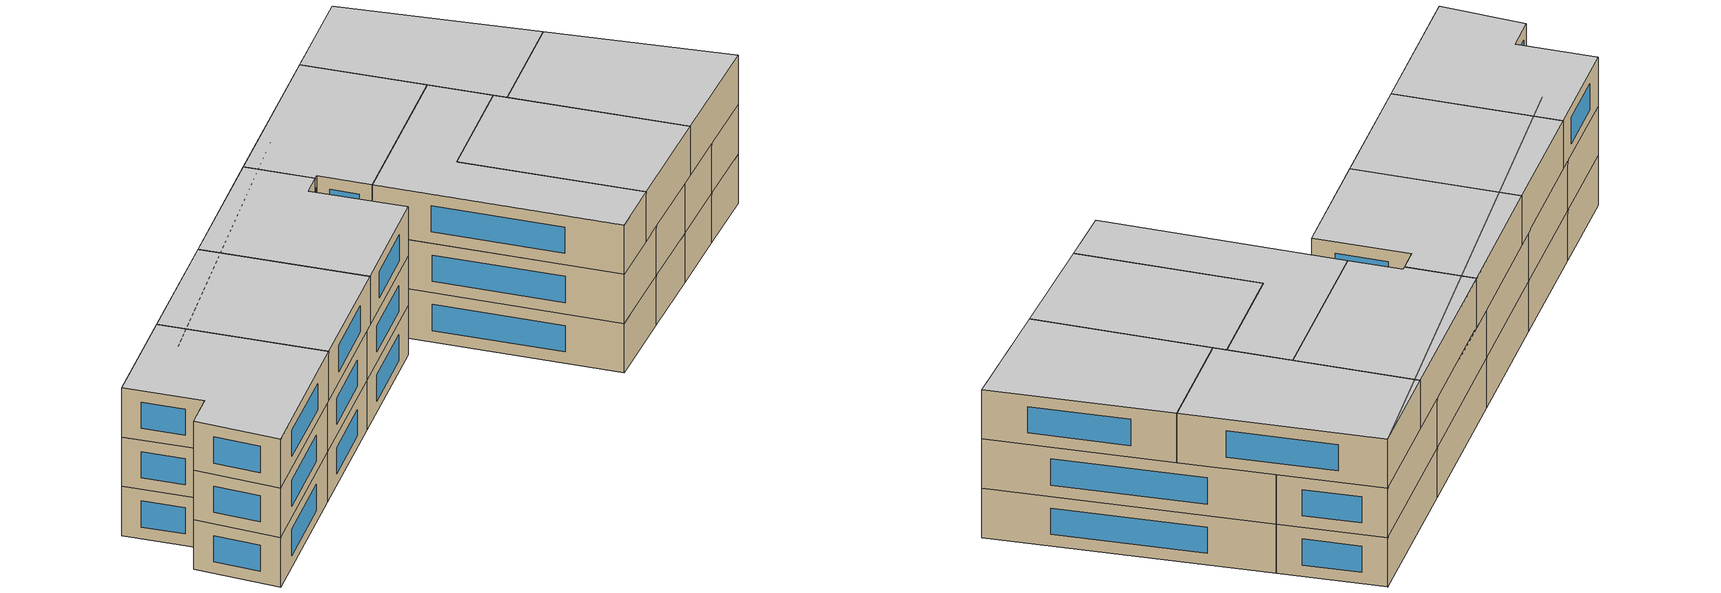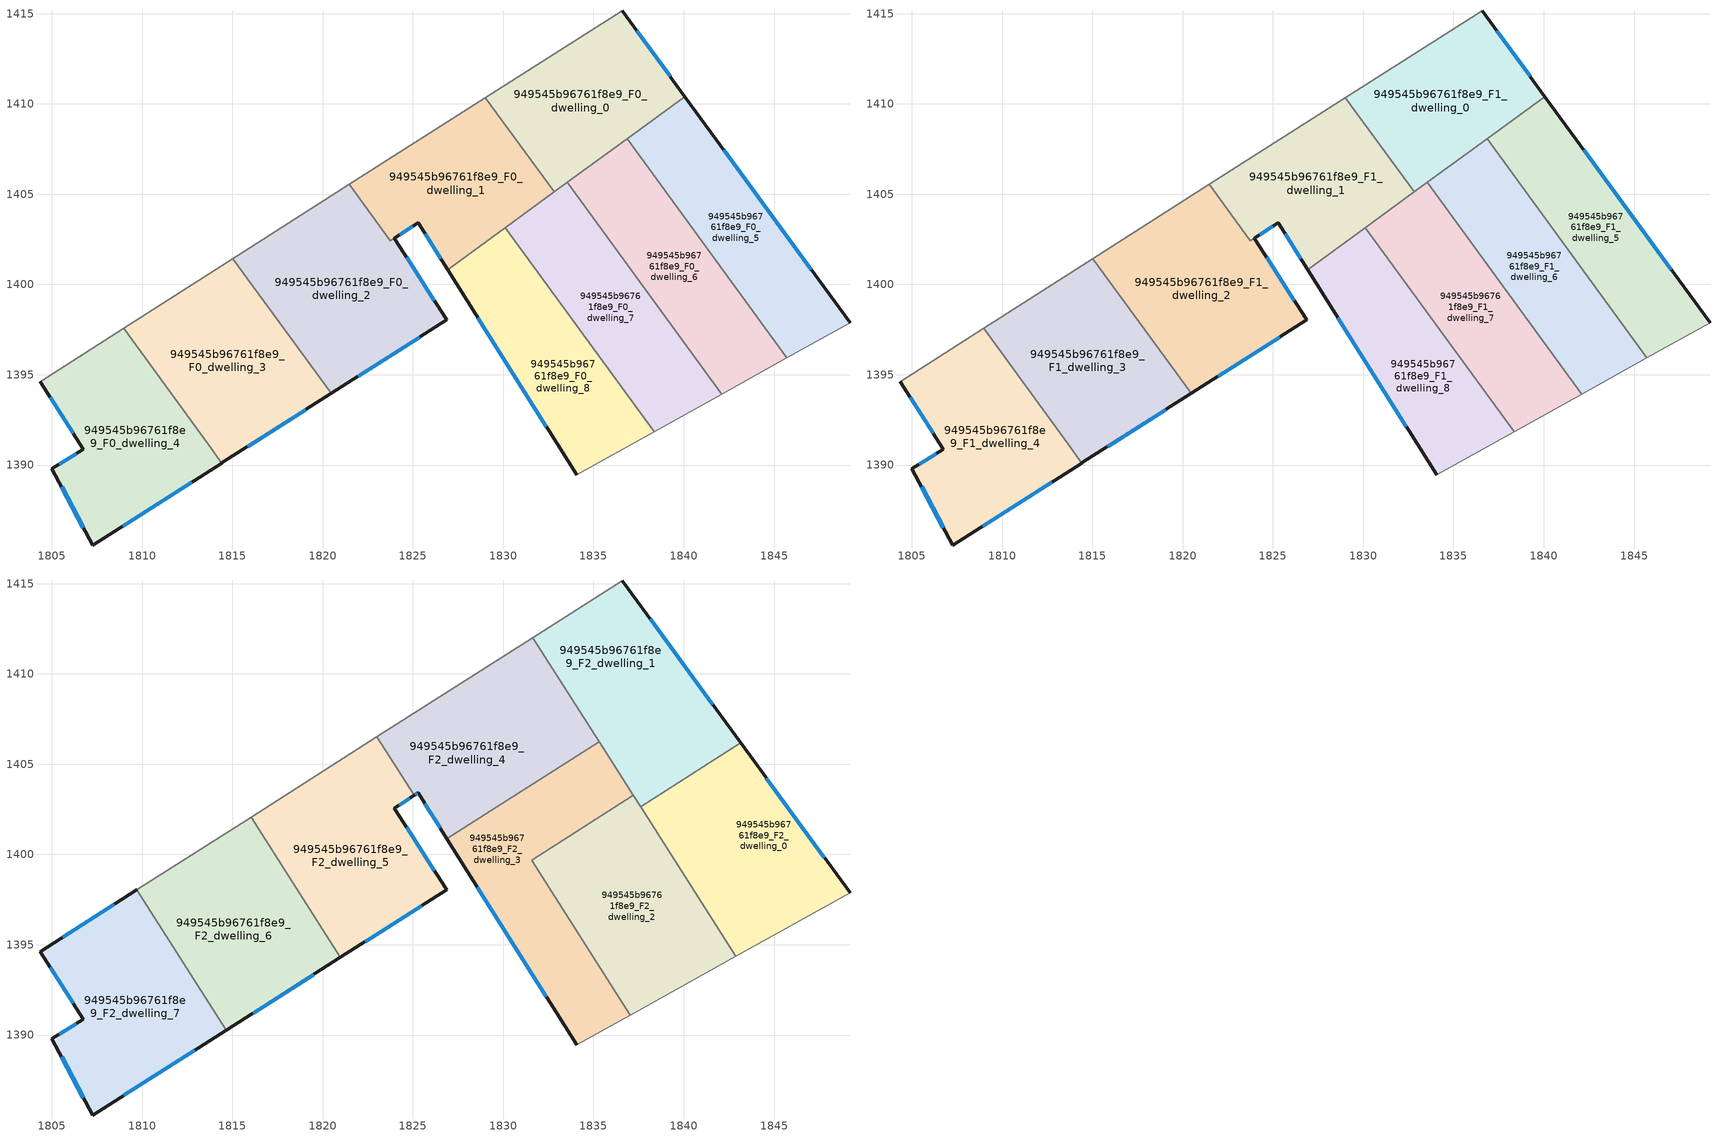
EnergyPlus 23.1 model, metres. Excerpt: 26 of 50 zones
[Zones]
949545b96761f8e9_F0_dwelling_0
 floor ground (EU_floor_Construction): 1836.59,1415.17 1840.07,1410.41 1832.83,1405.13 1829.02,1410.35 z0
 wall outside (EU_wall_Construction): 1840.07,1410.41 1836.59,1415.17 z0:3
 wall to 949545b96761f8e9_F0_dwelling_1 (EU_wall_Construction): 1829.02,1410.35 1832.83,1405.13 z0:3
 wall adiabatic (EU_wall_Construction): 1836.59,1415.17 1829.02,1410.35 z0:3
 wall to 949545b96761f8e9_F0_dwelling_6 (EU_wall_Construction): 1833.55,1405.65 1836.86,1408.07 z0:3
 wall to 949545b96761f8e9_F0_dwelling_5 (EU_wall_Construction): 1836.86,1408.07 1840.07,1410.41 z0:3
 wall to 949545b96761f8e9_F0_dwelling_7 (EU_wall_Construction): 1832.83,1405.13 1833.55,1405.65 z0:3
 window (EU_Window_Construction): 1839.25,1411.53 1837.41,1414.05 z0.7:2.3
949545b96761f8e9_F0_dwelling_1
 floor ground (EU_floor_Construction): 1829.02,1410.35 1832.83,1405.13 1826.92,1400.82 1825.29,1403.41 1823.74,1402.43 1821.47,1405.54 z0
 wall outside (EU_wall_Construction): 1825.29,1403.41 1826.92,1400.82 z0:3
 wall to 949545b96761f8e9_F0_dwelling_2 (EU_wall_Construction): 1821.47,1405.54 1823.74,1402.43 1825.29,1403.41 z0:3
 wall adiabatic (EU_wall_Construction): 1829.02,1410.35 1821.47,1405.54 z0:3
 wall to 949545b96761f8e9_F0_dwelling_8 (EU_wall_Construction): 1826.92,1400.82 1830.11,1403.15 z0:3
 wall to 949545b96761f8e9_F0_dwelling_7 (EU_wall_Construction): 1830.11,1403.15 1832.83,1405.13 z0:3
 window (EU_Window_Construction): 1825.67,1402.8 1826.54,1401.43 z0.7:2.3
949545b96761f8e9_F0_dwelling_2
 floor ground (EU_floor_Construction): 1825.29,1403.41 1823.97,1402.56 1826.87,1398.04 1820.48,1393.97 1815.03,1401.43 1821.47,1405.54 1823.74,1402.43 z0
 wall outside (EU_wall_Construction): 1820.48,1393.97 1826.87,1398.04 1823.97,1402.56 1825.29,1403.41 z0:3
 wall adiabatic (EU_wall_Construction): 1821.47,1405.54 1815.03,1401.43 z0:3
 wall to 949545b96761f8e9_F0_dwelling_3 (EU_wall_Construction): 1815.03,1401.43 1820.48,1393.97 z0:3
 window (EU_Window_Construction): 1824.28,1402.76 1824.98,1403.21 / 1826.19,1399.11 1824.65,1401.5 / 1821.98,1394.93 1825.37,1397.09 z0.7:2.3
949545b96761f8e9_F0_dwelling_3
 floor ground (EU_floor_Construction): 1815.03,1401.43 1820.48,1393.97 1814.42,1390.11 1808.98,1397.58 z0
 wall outside (EU_wall_Construction): 1814.42,1390.11 1820.48,1393.97 z0:3
 wall adiabatic (EU_wall_Construction): 1815.03,1401.43 1808.98,1397.58 z0:3
 wall to 949545b96761f8e9_F0_dwelling_4 (EU_wall_Construction): 1808.98,1397.58 1813.67,1391.15 1814.42,1390.11 z0:3
 window (EU_Window_Construction): 1815.85,1391.02 1819.06,1393.06 z0.7:2.3
949545b96761f8e9_F0_dwelling_4
 floor ground (EU_floor_Construction): 1808.98,1397.58 1813.67,1391.15 1814.42,1390.11 1807.26,1385.54 1805.01,1389.78 1806.75,1390.88 1804.35,1394.62 z0
 wall outside (EU_wall_Construction): 1804.35,1394.62 1806.75,1390.88 1805.01,1389.78 1807.26,1385.54 1814.42,1390.11 z0:3
 wall adiabatic (EU_wall_Construction): 1808.98,1397.58 1804.35,1394.62 z0:3
 window (EU_Window_Construction): 1808.94,1386.62 1812.74,1389.04 / 1805.54,1388.79 1806.73,1386.54 / 1806.34,1390.62 1805.42,1390.04 / 1804.91,1393.74 1806.18,1391.76 z0.7:2.3
949545b96761f8e9_F0_dwelling_5
 floor ground (EU_floor_Construction): 1840.07,1410.41 1849.21,1397.88 1845.71,1395.93 1836.86,1408.07 z0
 wall outside (EU_wall_Construction): 1849.21,1397.88 1840.07,1410.41 z0:3
 wall to 949545b96761f8e9_F0_dwelling_6 (EU_wall_Construction): 1836.86,1408.07 1845.71,1395.93 z0:3
 wall adiabatic (EU_wall_Construction): 1845.71,1395.93 1849.21,1397.88 z0:3
 window (EU_Window_Construction): 1847.06,1400.82 1842.21,1407.47 z0.7:2.3
949545b96761f8e9_F0_dwelling_6
 floor ground (EU_floor_Construction): 1836.86,1408.07 1845.71,1395.93 1842.1,1393.92 1833.54,1405.65 z0
 wall to 949545b96761f8e9_F0_dwelling_7 (EU_wall_Construction): 1833.54,1405.65 1842.1,1393.92 z0:3
 wall adiabatic (EU_wall_Construction): 1842.1,1393.92 1845.71,1395.93 z0:3
949545b96761f8e9_F0_dwelling_7
 floor ground (EU_floor_Construction): 1833.54,1405.65 1842.1,1393.92 1838.36,1391.84 1830.11,1403.15 z0
 wall to 949545b96761f8e9_F0_dwelling_8 (EU_wall_Construction): 1830.11,1403.15 1838.36,1391.84 z0:3
 wall adiabatic (EU_wall_Construction): 1838.36,1391.84 1842.1,1393.92 z0:3
949545b96761f8e9_F0_dwelling_8
 floor ground (EU_floor_Construction): 1830.11,1403.15 1838.36,1391.84 1834.08,1389.45 1826.92,1400.82 z0
 wall outside (EU_wall_Construction): 1826.92,1400.82 1834.08,1389.45 z0:3
 wall adiabatic (EU_wall_Construction): 1834.08,1389.45 1838.36,1391.84 z0:3
 window (EU_Window_Construction): 1828.6,1398.15 1832.4,1392.12 z0.7:2.3
949545b96761f8e9_F1_dwelling_0
 floor to 949545b96761f8e9_F0_dwelling_0 (EU_floor_Construction): 1836.59,1415.17 1840.07,1410.41 1832.83,1405.13 1829.02,1410.35 z3
 wall outside (EU_wall_Construction): 1840.07,1410.41 1836.59,1415.17 z3:6
 wall to 949545b96761f8e9_F1_dwelling_1 (EU_wall_Construction): 1829.02,1410.35 1832.83,1405.13 z3:6
 wall adiabatic (EU_wall_Construction): 1836.59,1415.17 1829.02,1410.35 z3:6
 wall to 949545b96761f8e9_F1_dwelling_6 (EU_wall_Construction): 1833.55,1405.65 1836.86,1408.07 z3:6
 wall to 949545b96761f8e9_F1_dwelling_5 (EU_wall_Construction): 1836.86,1408.07 1840.07,1410.41 z3:6
 wall to 949545b96761f8e9_F1_dwelling_7 (EU_wall_Construction): 1832.83,1405.13 1833.55,1405.65 z3:6
 window (EU_Window_Construction): 1839.25,1411.53 1837.41,1414.05 z3.7:5.3
949545b96761f8e9_F1_dwelling_1
 floor to 949545b96761f8e9_F0_dwelling_1 (EU_floor_Construction): 1829.02,1410.35 1832.83,1405.13 1826.92,1400.82 1825.29,1403.41 1823.74,1402.43 1821.47,1405.54 z3
 wall outside (EU_wall_Construction): 1825.29,1403.41 1826.92,1400.82 z3:6
 wall to 949545b96761f8e9_F1_dwelling_2 (EU_wall_Construction): 1821.47,1405.54 1823.74,1402.43 1825.29,1403.41 z3:6
 wall adiabatic (EU_wall_Construction): 1829.02,1410.35 1821.47,1405.54 z3:6
 wall to 949545b96761f8e9_F1_dwelling_8 (EU_wall_Construction): 1826.92,1400.82 1830.11,1403.15 z3:6
 wall to 949545b96761f8e9_F1_dwelling_7 (EU_wall_Construction): 1830.11,1403.15 1832.83,1405.13 z3:6
 window (EU_Window_Construction): 1825.67,1402.8 1826.54,1401.43 z3.7:5.3
949545b96761f8e9_F1_dwelling_2
 floor to 949545b96761f8e9_F0_dwelling_2 (EU_floor_Construction): 1825.29,1403.41 1823.97,1402.56 1826.87,1398.04 1820.48,1393.97 1815.03,1401.43 1821.47,1405.54 1823.74,1402.43 z3
 wall outside (EU_wall_Construction): 1820.48,1393.97 1826.87,1398.04 1823.97,1402.56 1825.29,1403.41 z3:6
 wall adiabatic (EU_wall_Construction): 1821.47,1405.54 1815.03,1401.43 z3:6
 wall to 949545b96761f8e9_F1_dwelling_3 (EU_wall_Construction): 1815.03,1401.43 1820.48,1393.97 z3:6
 window (EU_Window_Construction): 1824.28,1402.76 1824.98,1403.21 / 1826.19,1399.11 1824.65,1401.5 / 1821.98,1394.93 1825.37,1397.09 z3.7:5.3
949545b96761f8e9_F1_dwelling_3
 floor to 949545b96761f8e9_F0_dwelling_3 (EU_floor_Construction): 1815.03,1401.43 1820.48,1393.97 1814.42,1390.11 1808.98,1397.58 z3
 wall outside (EU_wall_Construction): 1814.42,1390.11 1820.48,1393.97 z3:6
 wall adiabatic (EU_wall_Construction): 1815.03,1401.43 1808.98,1397.58 z3:6
 wall to 949545b96761f8e9_F1_dwelling_4 (EU_wall_Construction): 1808.98,1397.58 1813.67,1391.15 1814.42,1390.11 z3:6
 window (EU_Window_Construction): 1815.85,1391.02 1819.06,1393.06 z3.7:5.3
949545b96761f8e9_F1_dwelling_4
 floor to 949545b96761f8e9_F0_dwelling_4 (EU_floor_Construction): 1808.98,1397.58 1813.67,1391.15 1814.42,1390.11 1807.26,1385.54 1805.01,1389.78 1806.75,1390.88 1804.35,1394.62 z3
 wall outside (EU_wall_Construction): 1804.35,1394.62 1806.75,1390.88 1805.01,1389.78 1807.26,1385.54 1814.42,1390.11 z3:6
 wall adiabatic (EU_wall_Construction): 1808.98,1397.58 1804.35,1394.62 z3:6
 window (EU_Window_Construction): 1808.94,1386.62 1812.74,1389.04 / 1805.54,1388.79 1806.73,1386.54 / 1806.34,1390.62 1805.42,1390.04 / 1804.91,1393.74 1806.18,1391.76 z3.7:5.3
949545b96761f8e9_F1_dwelling_5
 floor to 949545b96761f8e9_F0_dwelling_5 (EU_floor_Construction): 1840.07,1410.41 1849.21,1397.88 1845.71,1395.93 1836.86,1408.07 z3
 wall outside (EU_wall_Construction): 1849.21,1397.88 1840.07,1410.41 z3:6
 wall to 949545b96761f8e9_F1_dwelling_6 (EU_wall_Construction): 1836.86,1408.07 1845.71,1395.93 z3:6
 wall adiabatic (EU_wall_Construction): 1845.71,1395.93 1849.21,1397.88 z3:6
 window (EU_Window_Construction): 1847.06,1400.82 1842.21,1407.47 z3.7:5.3
949545b96761f8e9_F1_dwelling_6
 floor to 949545b96761f8e9_F0_dwelling_6 (EU_floor_Construction): 1836.86,1408.07 1845.71,1395.93 1842.1,1393.92 1833.54,1405.65 z3
 wall to 949545b96761f8e9_F1_dwelling_7 (EU_wall_Construction): 1833.54,1405.65 1842.1,1393.92 z3:6
 wall adiabatic (EU_wall_Construction): 1842.1,1393.92 1845.71,1395.93 z3:6
 ceiling adiabatic (EU_roof_Construction): 1845.71,1395.93 1842.89,1394.36 1837.6,1402.64 1839.8,1404.04 1836.86,1408.07 1835.01,1406.72 1835.31,1406.25 1833.81,1405.29 1842.1,1393.92 z6
949545b96761f8e9_F1_dwelling_7
 floor to 949545b96761f8e9_F0_dwelling_7 (EU_floor_Construction): 1833.54,1405.65 1842.1,1393.92 1838.36,1391.84 1830.11,1403.15 z3
 wall to 949545b96761f8e9_F1_dwelling_8 (EU_wall_Construction): 1830.11,1403.15 1838.36,1391.84 z3:6
 wall adiabatic (EU_wall_Construction): 1838.36,1391.84 1842.1,1393.92 z3:6
949545b96761f8e9_F1_dwelling_8
 floor to 949545b96761f8e9_F0_dwelling_8 (EU_floor_Construction): 1830.11,1403.15 1838.36,1391.84 1834.08,1389.45 1826.92,1400.82 z3
 wall outside (EU_wall_Construction): 1826.92,1400.82 1834.08,1389.45 z3:6
 wall adiabatic (EU_wall_Construction): 1834.08,1389.45 1838.36,1391.84 z3:6
 window (EU_Window_Construction): 1828.6,1398.15 1832.4,1392.12 z3.7:5.3
949545b96761f8e9_F2_dwelling_0
 floor to 949545b96761f8e9_F1_dwelling_5 (EU_floor_Construction): 1843.15,1406.18 1849.21,1397.88 1845.71,1395.93 1839.8,1404.04 z6
 floor to 949545b96761f8e9_F1_dwelling_6 (EU_floor_Construction): 1839.8,1404.04 1845.71,1395.93 1842.89,1394.36 1837.6,1402.64 z6
 wall outside (EU_wall_Construction): 1849.21,1397.88 1843.15,1406.18 z6:9
 wall adiabatic (EU_wall_Construction): 1842.89,1394.36 1849.21,1397.88 z6:9
 wall to 949545b96761f8e9_F2_dwelling_2 (EU_wall_Construction): 1837.6,1402.64 1842.89,1394.36 z6:9
 wall to 949545b96761f8e9_F2_dwelling_1 (EU_wall_Construction): 1843.15,1406.18 1837.6,1402.64 z6:9
 window (EU_Window_Construction): 1847.78,1399.83 1844.57,1404.23 z6.7:8.3
 ceiling to 949545b96761f8e9_F3_dwelling_0 (EU_floor_Construction): 1849.21,1397.88 1843.15,1406.18 1837.6,1402.64 1842.89,1394.36 z9
949545b96761f8e9_F2_dwelling_1
 floor to 949545b96761f8e9_F1_dwelling_0 (EU_floor_Construction): 1836.59,1415.17 1840.07,1410.41 1835.01,1406.72 1831.63,1412.01 z6
 floor to 949545b96761f8e9_F1_dwelling_5 (EU_floor_Construction): 1840.07,1410.41 1843.15,1406.18 1839.8,1404.04 1836.86,1408.07 z6
 floor adiabatic (EU_floor_Construction): 1836.86,1408.07 1839.8,1404.04 1837.6,1402.64 1835.01,1406.72 z6
 wall outside (EU_wall_Construction): 1843.15,1406.18 1836.59,1415.17 z6:9
 wall adiabatic (EU_wall_Construction): 1836.59,1415.17 1831.63,1412.01 z6:9
 wall to 949545b96761f8e9_F2_dwelling_4 (EU_wall_Construction): 1831.63,1412.01 1835.31,1406.25 z6:9
 wall to 949545b96761f8e9_F2_dwelling_3 (EU_wall_Construction): 1835.31,1406.25 1837.21,1403.27 z6:9
 wall to 949545b96761f8e9_F2_dwelling_2 (EU_wall_Construction): 1837.21,1403.27 1837.6,1402.64 z6:9
 window (EU_Window_Construction): 1841.61,1408.29 1838.13,1413.06 z6.7:8.3
 ceiling to 949545b96761f8e9_F3_dwelling_1 (EU_floor_Construction): 1843.15,1406.18 1836.59,1415.17 1831.63,1412.01 1837.6,1402.64 z9
949545b96761f8e9_F2_dwelling_2
 floor to 949545b96761f8e9_F1_dwelling_7 (EU_floor_Construction): 1835.89,1402.43 1842.1,1393.92 1838.36,1391.84 1832.3,1400.14 z6
 floor to 949545b96761f8e9_F1_dwelling_8 (EU_floor_Construction): 1832.3,1400.14 1838.36,1391.84 1837.04,1391.1 1831.58,1399.68 z6
 floor adiabatic (EU_floor_Construction): 1837.21,1403.27 1842.89,1394.36 1842.1,1393.92 1835.89,1402.43 z6
 wall to 949545b96761f8e9_F2_dwelling_3 (EU_wall_Construction): 1837.21,1403.27 1831.58,1399.68 1837.04,1391.1 z6:9
 wall adiabatic (EU_wall_Construction): 1837.04,1391.1 1842.89,1394.36 z6:9
 ceiling to 949545b96761f8e9_F3_dwelling_2 (EU_floor_Construction): 1842.89,1394.36 1837.21,1403.27 1831.58,1399.68 1837.04,1391.1 z9
949545b96761f8e9_F2_dwelling_3
 floor to 949545b96761f8e9_F1_dwelling_8 (EU_floor_Construction): 1832.3,1400.14 1831.58,1399.68 1837.04,1391.1 1834.08,1389.45 1826.92,1400.82 1827.82,1401.47 1830.22,1403 z6
 floor to 949545b96761f8e9_F1_dwelling_1 (EU_floor_Construction): 1827.82,1401.47 1826.92,1400.82 1826.88,1400.88 z6
 floor to 949545b96761f8e9_F1_dwelling_7 (EU_floor_Construction): 1833.81,1405.29 1835.89,1402.43 1832.3,1400.14 1830.22,1403 z6
 floor adiabatic (EU_floor_Construction): 1835.31,1406.25 1837.21,1403.27 1835.89,1402.43 1833.81,1405.29 z6
 wall outside (EU_wall_Construction): 1826.88,1400.88 1834.08,1389.45 z6:9
 wall adiabatic (EU_wall_Construction): 1834.08,1389.45 1837.04,1391.1 z6:9
 wall to 949545b96761f8e9_F2_dwelling_4 (EU_wall_Construction): 1835.31,1406.25 1826.88,1400.88 z6:9
 window (EU_Window_Construction): 1828.57,1398.19 1832.39,1392.13 z6.7:8.3
 ceiling to 949545b96761f8e9_F3_dwelling_3 (EU_floor_Construction): 1837.04,1391.1 1831.58,1399.68 1837.21,1403.27 1835.31,1406.25 1826.88,1400.88 1834.08,1389.45 z9
949545b96761f8e9_F2_dwelling_4
 floor to 949545b96761f8e9_F1_dwelling_1 (EU_floor_Construction): 1829.02,1410.35 1832.83,1405.13 1827.82,1401.47 1826.88,1400.88 1825.29,1403.41 1825.07,1403.28 1823.01,1406.51 z6
 floor to 949545b96761f8e9_F1_dwelling_0 (EU_floor_Construction): 1831.63,1412.01 1835.01,1406.72 1832.83,1405.13 1829.02,1410.35 z6
 floor to 949545b96761f8e9_F1_dwelling_7 (EU_floor_Construction): 1833.55,1405.65 1833.81,1405.29 1830.22,1403 1830.11,1403.15 z6
 floor to 949545b96761f8e9_F1_dwelling_8 (EU_floor_Construction): 1830.11,1403.15 1830.22,1403 1827.82,1401.47 z6
 floor to 949545b96761f8e9_F1_dwelling_6 (EU_floor_Construction): 1835.01,1406.72 1835.31,1406.25 1833.81,1405.29 1833.55,1405.65 z6
 wall outside (EU_wall_Construction): 1825.07,1403.27 1825.29,1403.41 1826.88,1400.88 z6:9
 wall to 949545b96761f8e9_F2_dwelling_5 (EU_wall_Construction): 1823.01,1406.51 1825.07,1403.27 z6:9
 wall adiabatic (EU_wall_Construction): 1831.63,1412.01 1823.01,1406.51 z6:9
 window (EU_Window_Construction): 1825.66,1402.82 1826.51,1401.47 / 1825.12,1403.3 1825.24,1403.38 z6.7:8.3
 ceiling to 949545b96761f8e9_F3_dwelling_4 (EU_floor_Construction): 1835.31,1406.25 1831.63,1412.01 1823.01,1406.51 1825.07,1403.27 1825.29,1403.41 1826.88,1400.88 z9
949545b96761f8e9_F2_dwelling_5
 floor to 949545b96761f8e9_F1_dwelling_2 (EU_floor_Construction): 1825.07,1403.27 1823.97,1402.56 1826.87,1398.04 1820.99,1394.3 1816.04,1402.07 1821.47,1405.54 1823.74,1402.43 z6
 floor to 949545b96761f8e9_F1_dwelling_1 (EU_floor_Construction): 1823.01,1406.51 1825.07,1403.28 1823.74,1402.43 1821.47,1405.54 z6
 wall outside (EU_wall_Construction): 1820.99,1394.3 1826.87,1398.04 1823.97,1402.56 1825.07,1403.27 z6:9
 wall to 949545b96761f8e9_F2_dwelling_6 (EU_wall_Construction): 1816.03,1402.07 1820.99,1394.3 z6:9
 wall adiabatic (EU_wall_Construction): 1823.01,1406.51 1816.03,1402.07 z6:9
 window (EU_Window_Construction): 1824.23,1402.73 1824.81,1403.1 / 1826.19,1399.11 1824.65,1401.5 / 1822.37,1395.18 1825.49,1397.16 z6.7:8.3
 ceiling to 949545b96761f8e9_F3_dwelling_5 (EU_floor_Construction): 1826.87,1398.04 1823.97,1402.56 1825.07,1403.27 1823.01,1406.51 1816.03,1402.07 1820.99,1394.3 z9
949545b96761f8e9_F2_dwelling_6
 floor to 949545b96761f8e9_F1_dwelling_3 (EU_floor_Construction): 1815.03,1401.43 1820.48,1393.97 1814.66,1390.26 1809.7,1398.04 z6
 floor to 949545b96761f8e9_F1_dwelling_2 (EU_floor_Construction): 1816.04,1402.07 1820.99,1394.3 1820.48,1393.97 1815.03,1401.43 z6
 wall outside (EU_wall_Construction): 1814.66,1390.26 1820.99,1394.3 z6:9
 wall to 949545b96761f8e9_F2_dwelling_7 (EU_wall_Construction): 1809.7,1398.04 1814.66,1390.26 z6:9
 wall adiabatic (EU_wall_Construction): 1816.03,1402.07 1809.7,1398.04 z6:9
 window (EU_Window_Construction): 1816.15,1391.21 1819.5,1393.35 z6.7:8.3
 ceiling to 949545b96761f8e9_F3_dwelling_6 (EU_floor_Construction): 1820.99,1394.3 1816.03,1402.07 1809.7,1398.04 1814.66,1390.26 z9
949545b96761f8e9_F2_dwelling_7
 floor to 949545b96761f8e9_F1_dwelling_4 (EU_floor_Construction): 1808.98,1397.57 1813.67,1391.15 1814.42,1390.11 1807.26,1385.54 1805.01,1389.78 1806.75,1390.88 1804.35,1394.62 z6
 floor to 949545b96761f8e9_F1_dwelling_3 (EU_floor_Construction): 1809.7,1398.04 1814.66,1390.26 1814.42,1390.11 1813.69,1391.12 1813.67,1391.15 1808.98,1397.57 z6
 wall outside (EU_wall_Construction): 1809.7,1398.04 1804.35,1394.62 1806.75,1390.88 1805.01,1389.78 1807.26,1385.54 1814.66,1390.26 z6:9
 window (EU_Window_Construction): 1804.91,1393.74 1806.18,1391.76 / 1808.45,1397.23 1805.6,1395.42 / 1809,1386.65 1812.92,1389.15 / 1805.54,1388.79 1806.73,1386.54 / 1806.34,1390.62 1805.42,1390.04 z6.7:8.3
 ceiling to 949545b96761f8e9_F3_dwelling_7 (EU_floor_Construction): 1814.66,1390.26 1809.7,1398.04 1804.35,1394.62 1806.75,1390.88 1805.01,1389.78 1807.26,1385.54 z9
shading: 1836.59,1415.17 1809.02,1395.62 z0:9
[Building]
EU S2 Campaign: North Axis=0; Terrain=City; Solar Distribution=FullExterior
[Site:Location]
Budapest.Ferenc.Liszt.Intl.AP: Latitude=47.437; Longitude=19.256; Time Zone=1; Elevation=185
[SizingPeriod:WeatherFileDays]
AnnualSizingPeriod: Begin Month=1; Begin Day of Month=1; End Month=12; End Day of Month=31; Day of Week for Start Day=Monday; Use Weather File Daylight Saving Period=No; Use Weather File Rain and Snow Indicators=No
[MATERIAL]
EU_InternalMass_Material: Roughness=MediumRough; Thickness=0.1; Conductivity=1; Density=1800; Specific Heat=900; Thermal Absorptance=0.9; Solar Absorptance=0.7; Visible Absorptance=0.7
[MATERIAL:NOMASS] Roughness=MediumRough; Thermal Absorptance=0.9; Solar Absorptance=0.7; Visible Absorptance=0.7
Name | Thermal Resistance
EU_wall_NoMass | 0.832559
EU_roof_NoMass | 1.39638
EU_floor_NoMass | 0.872794
[WINDOWMATERIAL:SIMPLEGLAZINGSYSTEM]
EU_Window_SimpleGlazing: UFactor=2.79869; Solar Heat Gain Coefficient=0.75; Visible Transmittance=0.75
[CONSTRUCTION]
EU_wall_Construction: EU_wall_NoMass
EU_roof_Construction: EU_roof_NoMass
EU_floor_Construction: EU_floor_NoMass
EU_Window_Construction: EU_Window_SimpleGlazing
EU_InternalMass_Construction: EU_InternalMass_Material
[ZONE] Type=1; Multiplier=1; Ceiling Height=autocalculate; Floor Area=autocalculate; Part of Total Floor Area=Yes
Name | Volume
949545b96761f8e9_F0_dwelling_0; 949545b96761f8e9_F1_dwelling_0 | 166.106
949545b96761f8e9_F2_dwelling_0 | 207.629
949545b96761f8e9_F0_dwelling_1; 949545b96761f8e9_F1_dwelling_1 | 164.477
949545b96761f8e9_F2_dwelling_1 | 207.609
949545b96761f8e9_F0_dwelling_2; 949545b96761f8e9_F1_dwelling_2 | 212.796
949545b96761f8e9_F2_dwelling_2 | 207.627
949545b96761f8e9_F0_dwelling_3; 949545b96761f8e9_F1_dwelling_3 | 198.534
949545b96761f8e9_F2_dwelling_3 | 207.633
949545b96761f8e9_F0_dwelling_4; 949545b96761f8e9_F1_dwelling_4 | 191.895
949545b96761f8e9_F2_dwelling_4; 949545b96761f8e9_F2_dwelling_6 | 207.612
949545b96761f8e9_F0_dwelling_5; 949545b96761f8e9_F1_dwelling_5 | 181.788
949545b96761f8e9_F2_dwelling_5 | 207.601
949545b96761f8e9_F0_dwelling_6; 949545b96761f8e9_F1_dwelling_6 | 181.78
949545b96761f8e9_F0_dwelling_7; 949545b96761f8e9_F1_dwelling_7 | 181.755
949545b96761f8e9_F2_dwelling_7 | 207.617
949545b96761f8e9_F0_dwelling_8; 949545b96761f8e9_F1_dwelling_8 | 181.769
[INTERNALMASS] Construction=EU_InternalMass_Construction
Name | Zone or ZoneList | Surface Area
949545b96761f8e9_F0_dwelling_0_EU_InternalMass | 949545b96761f8e9_F0_dwelling_0 | 55.3688
949545b96761f8e9_F0_dwelling_1_EU_InternalMass | 949545b96761f8e9_F0_dwelling_1 | 54.8245
949545b96761f8e9_F0_dwelling_2_EU_InternalMass | 949545b96761f8e9_F0_dwelling_2 | 70.9613
949545b96761f8e9_F0_dwelling_3_EU_InternalMass | 949545b96761f8e9_F0_dwelling_3 | 66.177
949545b96761f8e9_F0_dwelling_4_EU_InternalMass | 949545b96761f8e9_F0_dwelling_4 | 63.9686
949545b96761f8e9_F0_dwelling_5_EU_InternalMass | 949545b96761f8e9_F0_dwelling_5 | 60.5961
949545b96761f8e9_F0_dwelling_6_EU_InternalMass | 949545b96761f8e9_F0_dwelling_6 | 60.5932
949545b96761f8e9_F0_dwelling_7_EU_InternalMass | 949545b96761f8e9_F0_dwelling_7 | 60.5849
949545b96761f8e9_F0_dwelling_8_EU_InternalMass | 949545b96761f8e9_F0_dwelling_8 | 60.5898
949545b96761f8e9_F1_dwelling_0_EU_InternalMass | 949545b96761f8e9_F1_dwelling_0 | 55.3688
949545b96761f8e9_F1_dwelling_1_EU_InternalMass | 949545b96761f8e9_F1_dwelling_1 | 54.8245
949545b96761f8e9_F1_dwelling_2_EU_InternalMass | 949545b96761f8e9_F1_dwelling_2 | 70.9613
949545b96761f8e9_F1_dwelling_3_EU_InternalMass | 949545b96761f8e9_F1_dwelling_3 | 66.177
949545b96761f8e9_F1_dwelling_4_EU_InternalMass | 949545b96761f8e9_F1_dwelling_4 | 63.9686
949545b96761f8e9_F1_dwelling_5_EU_InternalMass | 949545b96761f8e9_F1_dwelling_5 | 60.5961
949545b96761f8e9_F1_dwelling_6_EU_InternalMass | 949545b96761f8e9_F1_dwelling_6 | 60.5932
949545b96761f8e9_F1_dwelling_7_EU_InternalMass | 949545b96761f8e9_F1_dwelling_7 | 60.5849
949545b96761f8e9_F1_dwelling_8_EU_InternalMass | 949545b96761f8e9_F1_dwelling_8 | 60.5898
949545b96761f8e9_F2_dwelling_0_EU_InternalMass | 949545b96761f8e9_F2_dwelling_0 | 69.2101
949545b96761f8e9_F2_dwelling_1_EU_InternalMass | 949545b96761f8e9_F2_dwelling_1 | 69.2045
949545b96761f8e9_F2_dwelling_2_EU_InternalMass | 949545b96761f8e9_F2_dwelling_2 | 69.2099
949545b96761f8e9_F2_dwelling_3_EU_InternalMass | 949545b96761f8e9_F2_dwelling_3 | 69.2109
949545b96761f8e9_F2_dwelling_4_EU_InternalMass | 949545b96761f8e9_F2_dwelling_4 | 69.2056
949545b96761f8e9_F2_dwelling_5_EU_InternalMass | 949545b96761f8e9_F2_dwelling_5 | 69.2004
949545b96761f8e9_F2_dwelling_6_EU_InternalMass | 949545b96761f8e9_F2_dwelling_6 | 69.204
949545b96761f8e9_F2_dwelling_7_EU_InternalMass | 949545b96761f8e9_F2_dwelling_7 | 69.2057
[OTHEREQUIPMENT] Fuel Type=Electricity; Design Level Calculation Method=Watts/Area; Power per Zone Floor Area=1; Fraction Latent=0; Fraction Radiant=0; Fraction Lost=0; Carbon Dioxide Generation Rate=0; EndUse Subcategory=EU_Step8_InternalGains
Name | Zone or ZoneList or Space or SpaceList | Schedule
EU_Step8_InternalGain_949545b96761f8e9_F0_dwelling_0_f000 | 949545b96761f8e9_F0_dwelling_0 | EU_Step8_GainSchedule_949545b96761f8e9_F0_dwelling_0_f000
EU_Step8_InternalGain_949545b96761f8e9_F0_dwelling_1_f000 | 949545b96761f8e9_F0_dwelling_1 | EU_Step8_GainSchedule_949545b96761f8e9_F0_dwelling_1_f000
EU_Step8_InternalGain_949545b96761f8e9_F0_dwelling_2_f000 | 949545b96761f8e9_F0_dwelling_2 | EU_Step8_GainSchedule_949545b96761f8e9_F0_dwelling_2_f000
EU_Step8_InternalGain_949545b96761f8e9_F0_dwelling_3_f000 | 949545b96761f8e9_F0_dwelling_3 | EU_Step8_GainSchedule_949545b96761f8e9_F0_dwelling_3_f000
EU_Step8_InternalGain_949545b96761f8e9_F0_dwelling_4_f000 | 949545b96761f8e9_F0_dwelling_4 | EU_Step8_GainSchedule_949545b96761f8e9_F0_dwelling_4_f000
EU_Step8_InternalGain_949545b96761f8e9_F0_dwelling_5_f000 | 949545b96761f8e9_F0_dwelling_5 | EU_Step8_GainSchedule_949545b96761f8e9_F0_dwelling_5_f000
EU_Step8_InternalGain_949545b96761f8e9_F0_dwelling_6_f000 | 949545b96761f8e9_F0_dwelling_6 | EU_Step8_GainSchedule_949545b96761f8e9_F0_dwelling_6_f000
EU_Step8_InternalGain_949545b96761f8e9_F0_dwelling_7_f000 | 949545b96761f8e9_F0_dwelling_7 | EU_Step8_GainSchedule_949545b96761f8e9_F0_dwelling_7_f000
EU_Step8_InternalGain_949545b96761f8e9_F0_dwelling_8_f000 | 949545b96761f8e9_F0_dwelling_8 | EU_Step8_GainSchedule_949545b96761f8e9_F0_dwelling_8_f000
EU_Step8_InternalGain_949545b96761f8e9_F1_dwelling_0_f000 | 949545b96761f8e9_F1_dwelling_0 | EU_Step8_GainSchedule_949545b96761f8e9_F1_dwelling_0_f000
EU_Step8_InternalGain_949545b96761f8e9_F1_dwelling_1_f000 | 949545b96761f8e9_F1_dwelling_1 | EU_Step8_GainSchedule_949545b96761f8e9_F1_dwelling_1_f000
EU_Step8_InternalGain_949545b96761f8e9_F1_dwelling_2_f000 | 949545b96761f8e9_F1_dwelling_2 | EU_Step8_GainSchedule_949545b96761f8e9_F1_dwelling_2_f000
EU_Step8_InternalGain_949545b96761f8e9_F1_dwelling_3_f000 | 949545b96761f8e9_F1_dwelling_3 | EU_Step8_GainSchedule_949545b96761f8e9_F1_dwelling_3_f000
EU_Step8_InternalGain_949545b96761f8e9_F1_dwelling_4_f000 | 949545b96761f8e9_F1_dwelling_4 | EU_Step8_GainSchedule_949545b96761f8e9_F1_dwelling_4_f000
EU_Step8_InternalGain_949545b96761f8e9_F1_dwelling_5_f000 | 949545b96761f8e9_F1_dwelling_5 | EU_Step8_GainSchedule_949545b96761f8e9_F1_dwelling_5_f000
EU_Step8_InternalGain_949545b96761f8e9_F1_dwelling_6_f000 | 949545b96761f8e9_F1_dwelling_6 | EU_Step8_GainSchedule_949545b96761f8e9_F1_dwelling_6_f000
EU_Step8_InternalGain_949545b96761f8e9_F1_dwelling_7_f000 | 949545b96761f8e9_F1_dwelling_7 | EU_Step8_GainSchedule_949545b96761f8e9_F1_dwelling_7_f000
EU_Step8_InternalGain_949545b96761f8e9_F1_dwelling_8_f000 | 949545b96761f8e9_F1_dwelling_8 | EU_Step8_GainSchedule_949545b96761f8e9_F1_dwelling_8_f000
EU_Step8_InternalGain_949545b96761f8e9_F2_dwelling_0_f000 | 949545b96761f8e9_F2_dwelling_0 | EU_Step8_GainSchedule_949545b96761f8e9_F2_dwelling_0_f000
EU_Step8_InternalGain_949545b96761f8e9_F2_dwelling_1_f000 | 949545b96761f8e9_F2_dwelling_1 | EU_Step8_GainSchedule_949545b96761f8e9_F2_dwelling_1_f000
EU_Step8_InternalGain_949545b96761f8e9_F2_dwelling_2_f000 | 949545b96761f8e9_F2_dwelling_2 | EU_Step8_GainSchedule_949545b96761f8e9_F2_dwelling_2_f000
EU_Step8_InternalGain_949545b96761f8e9_F2_dwelling_3_f000 | 949545b96761f8e9_F2_dwelling_3 | EU_Step8_GainSchedule_949545b96761f8e9_F2_dwelling_3_f000
EU_Step8_InternalGain_949545b96761f8e9_F2_dwelling_4_f000 | 949545b96761f8e9_F2_dwelling_4 | EU_Step8_GainSchedule_949545b96761f8e9_F2_dwelling_4_f000
EU_Step8_InternalGain_949545b96761f8e9_F2_dwelling_5_f000 | 949545b96761f8e9_F2_dwelling_5 | EU_Step8_GainSchedule_949545b96761f8e9_F2_dwelling_5_f000
EU_Step8_InternalGain_949545b96761f8e9_F2_dwelling_6_f000 | 949545b96761f8e9_F2_dwelling_6 | EU_Step8_GainSchedule_949545b96761f8e9_F2_dwelling_6_f000
EU_Step8_InternalGain_949545b96761f8e9_F2_dwelling_7_f000 | 949545b96761f8e9_F2_dwelling_7 | EU_Step8_GainSchedule_949545b96761f8e9_F2_dwelling_7_f000
[ZONEVENTILATION:DESIGNFLOWRATE] Schedule=EU_AlwaysOn; Design Flow Rate Calculation Method=AirChanges/Hour; Air Changes per Hour=0.475469; Ventilation Type=Natural; Fan Pressure Rise=0; Fan Total Efficiency=1; Constant Term Coefficient=1; Temperature Term Coefficient=0; Velocity Term Coefficient=0; Velocity Squared Term Coefficient=0; Minimum Indoor Temperature=-100; Maximum Indoor Temperature=100; Delta Temperature=-100; Minimum Outdoor Temperature=-100; Maximum Outdoor Temperature=100; Maximum Wind Speed=40
Name | Zone or ZoneList or Space or SpaceList
EU_ConstantAir_949545b96761f8e9_F0_dwelling_0 | 949545b96761f8e9_F0_dwelling_0
EU_ConstantAir_949545b96761f8e9_F0_dwelling_1 | 949545b96761f8e9_F0_dwelling_1
EU_ConstantAir_949545b96761f8e9_F0_dwelling_2 | 949545b96761f8e9_F0_dwelling_2
EU_ConstantAir_949545b96761f8e9_F0_dwelling_3 | 949545b96761f8e9_F0_dwelling_3
EU_ConstantAir_949545b96761f8e9_F0_dwelling_4 | 949545b96761f8e9_F0_dwelling_4
EU_ConstantAir_949545b96761f8e9_F0_dwelling_5 | 949545b96761f8e9_F0_dwelling_5
EU_ConstantAir_949545b96761f8e9_F0_dwelling_6 | 949545b96761f8e9_F0_dwelling_6
EU_ConstantAir_949545b96761f8e9_F0_dwelling_7 | 949545b96761f8e9_F0_dwelling_7
EU_ConstantAir_949545b96761f8e9_F0_dwelling_8 | 949545b96761f8e9_F0_dwelling_8
EU_ConstantAir_949545b96761f8e9_F1_dwelling_0 | 949545b96761f8e9_F1_dwelling_0
EU_ConstantAir_949545b96761f8e9_F1_dwelling_1 | 949545b96761f8e9_F1_dwelling_1
EU_ConstantAir_949545b96761f8e9_F1_dwelling_2 | 949545b96761f8e9_F1_dwelling_2
EU_ConstantAir_949545b96761f8e9_F1_dwelling_3 | 949545b96761f8e9_F1_dwelling_3
EU_ConstantAir_949545b96761f8e9_F1_dwelling_4 | 949545b96761f8e9_F1_dwelling_4
EU_ConstantAir_949545b96761f8e9_F1_dwelling_5 | 949545b96761f8e9_F1_dwelling_5
EU_ConstantAir_949545b96761f8e9_F1_dwelling_6 | 949545b96761f8e9_F1_dwelling_6
EU_ConstantAir_949545b96761f8e9_F1_dwelling_7 | 949545b96761f8e9_F1_dwelling_7
EU_ConstantAir_949545b96761f8e9_F1_dwelling_8 | 949545b96761f8e9_F1_dwelling_8
EU_ConstantAir_949545b96761f8e9_F2_dwelling_0 | 949545b96761f8e9_F2_dwelling_0
EU_ConstantAir_949545b96761f8e9_F2_dwelling_1 | 949545b96761f8e9_F2_dwelling_1
EU_ConstantAir_949545b96761f8e9_F2_dwelling_2 | 949545b96761f8e9_F2_dwelling_2
EU_ConstantAir_949545b96761f8e9_F2_dwelling_3 | 949545b96761f8e9_F2_dwelling_3
EU_ConstantAir_949545b96761f8e9_F2_dwelling_4 | 949545b96761f8e9_F2_dwelling_4
EU_ConstantAir_949545b96761f8e9_F2_dwelling_5 | 949545b96761f8e9_F2_dwelling_5
EU_ConstantAir_949545b96761f8e9_F2_dwelling_6 | 949545b96761f8e9_F2_dwelling_6
EU_ConstantAir_949545b96761f8e9_F2_dwelling_7 | 949545b96761f8e9_F2_dwelling_7
[HVACTEMPLATE:THERMOSTAT] Constant Heating Setpoint=20; Constant Cooling Setpoint=50
EU_HeatOnly_949545b96761f8e9_F0_dwelling_0; EU_HeatOnly_949545b96761f8e9_F0_dwelling_1; EU_HeatOnly_949545b96761f8e9_F0_dwelling_2; EU_HeatOnly_949545b96761f8e9_F0_dwelling_3; EU_HeatOnly_949545b96761f8e9_F0_dwelling_4; EU_HeatOnly_949545b96761f8e9_F0_dwelling_5; EU_HeatOnly_949545b96761f8e9_F0_dwelling_6; EU_HeatOnly_949545b96761f8e9_F0_dwelling_7; EU_HeatOnly_949545b96761f8e9_F0_dwelling_8; EU_HeatOnly_949545b96761f8e9_F1_dwelling_0; EU_HeatOnly_949545b96761f8e9_F1_dwelling_1; EU_HeatOnly_949545b96761f8e9_F1_dwelling_2; EU_HeatOnly_949545b96761f8e9_F1_dwelling_3; EU_HeatOnly_949545b96761f8e9_F1_dwelling_4; EU_HeatOnly_949545b96761f8e9_F1_dwelling_5; EU_HeatOnly_949545b96761f8e9_F1_dwelling_6; EU_HeatOnly_949545b96761f8e9_F1_dwelling_7; EU_HeatOnly_949545b96761f8e9_F1_dwelling_8; EU_HeatOnly_949545b96761f8e9_F2_dwelling_0; EU_HeatOnly_949545b96761f8e9_F2_dwelling_1; EU_HeatOnly_949545b96761f8e9_F2_dwelling_2; EU_HeatOnly_949545b96761f8e9_F2_dwelling_3; EU_HeatOnly_949545b96761f8e9_F2_dwelling_4; EU_HeatOnly_949545b96761f8e9_F2_dwelling_5; EU_HeatOnly_949545b96761f8e9_F2_dwelling_6; EU_HeatOnly_949545b96761f8e9_F2_dwelling_7; EU_HeatOnly_949545b96761f8e9_F3_dwelling_0; EU_HeatOnly_949545b96761f8e9_F3_dwelling_1; EU_HeatOnly_949545b96761f8e9_F3_dwelling_2; EU_HeatOnly_949545b96761f8e9_F3_dwelling_3; EU_HeatOnly_949545b96761f8e9_F3_dwelling_4; EU_HeatOnly_949545b96761f8e9_F3_dwelling_5; EU_HeatOnly_949545b96761f8e9_F3_dwelling_6; EU_HeatOnly_949545b96761f8e9_F3_dwelling_7; EU_HeatOnly_949545b96761f8e9_F4_dwelling_0; EU_HeatOnly_949545b96761f8e9_F4_dwelling_1; EU_HeatOnly_949545b96761f8e9_F4_dwelling_2; EU_HeatOnly_949545b96761f8e9_F4_dwelling_3; EU_HeatOnly_949545b96761f8e9_F4_dwelling_4; EU_HeatOnly_949545b96761f8e9_F4_dwelling_5; EU_HeatOnly_949545b96761f8e9_F4_dwelling_6; EU_HeatOnly_949545b96761f8e9_F4_dwelling_7; EU_HeatOnly_949545b96761f8e9_F5_dwelling_0; EU_HeatOnly_949545b96761f8e9_F5_dwelling_1; EU_HeatOnly_949545b96761f8e9_F5_dwelling_2; EU_HeatOnly_949545b96761f8e9_F5_dwelling_3; EU_HeatOnly_949545b96761f8e9_F5_dwelling_4; EU_HeatOnly_949545b96761f8e9_F5_dwelling_5; EU_HeatOnly_949545b96761f8e9_F5_dwelling_6; EU_HeatOnly_949545b96761f8e9_F5_dwelling_7
[HVACTEMPLATE:ZONE:IDEALLOADSAIRSYSTEM] System Availability Schedule=EU_AlwaysOn; Maximum Heating Supply Air Temperature=50; Minimum Cooling Supply Air Temperature=13; Maximum Heating Supply Air Humidity Ratio=0.0156; Minimum Cooling Supply Air Humidity Ratio=0.0077; Heating Limit=NoLimit; Cooling Limit=NoLimit; Heating Availability Schedule=EU_AlwaysOn; Cooling Availability Schedule=EU_CoolingOff; Dehumidification Control Type=ConstantSensibleHeatRatio; Cooling Sensible Heat Ratio=0.7; Dehumidification Setpoint=60; Humidification Control Type=None; Humidification Setpoint=30; Outdoor Air Method=None; Outdoor Air Flow Rate per Person=0.00944; Outdoor Air Flow Rate per Zone Floor Area=0; Outdoor Air Flow Rate per Zone=0; Demand Controlled Ventilation Type=None; Outdoor Air Economizer Type=NoEconomizer; Heat Recovery Type=None; Sensible Heat Recovery Effectiveness=0.7; Latent Heat Recovery Effectiveness=0.65
Name | Template Thermostat
949545b96761f8e9_F0_dwelling_0 | EU_HeatOnly_949545b96761f8e9_F0_dwelling_0
949545b96761f8e9_F0_dwelling_1 | EU_HeatOnly_949545b96761f8e9_F0_dwelling_1
949545b96761f8e9_F0_dwelling_2 | EU_HeatOnly_949545b96761f8e9_F0_dwelling_2
949545b96761f8e9_F0_dwelling_3 | EU_HeatOnly_949545b96761f8e9_F0_dwelling_3
949545b96761f8e9_F0_dwelling_4 | EU_HeatOnly_949545b96761f8e9_F0_dwelling_4
949545b96761f8e9_F0_dwelling_5 | EU_HeatOnly_949545b96761f8e9_F0_dwelling_5
949545b96761f8e9_F0_dwelling_6 | EU_HeatOnly_949545b96761f8e9_F0_dwelling_6
949545b96761f8e9_F0_dwelling_7 | EU_HeatOnly_949545b96761f8e9_F0_dwelling_7
949545b96761f8e9_F0_dwelling_8 | EU_HeatOnly_949545b96761f8e9_F0_dwelling_8
949545b96761f8e9_F1_dwelling_0 | EU_HeatOnly_949545b96761f8e9_F1_dwelling_0
949545b96761f8e9_F1_dwelling_1 | EU_HeatOnly_949545b96761f8e9_F1_dwelling_1
949545b96761f8e9_F1_dwelling_2 | EU_HeatOnly_949545b96761f8e9_F1_dwelling_2
949545b96761f8e9_F1_dwelling_3 | EU_HeatOnly_949545b96761f8e9_F1_dwelling_3
949545b96761f8e9_F1_dwelling_4 | EU_HeatOnly_949545b96761f8e9_F1_dwelling_4
949545b96761f8e9_F1_dwelling_5 | EU_HeatOnly_949545b96761f8e9_F1_dwelling_5
949545b96761f8e9_F1_dwelling_6 | EU_HeatOnly_949545b96761f8e9_F1_dwelling_6
949545b96761f8e9_F1_dwelling_7 | EU_HeatOnly_949545b96761f8e9_F1_dwelling_7
949545b96761f8e9_F1_dwelling_8 | EU_HeatOnly_949545b96761f8e9_F1_dwelling_8
949545b96761f8e9_F2_dwelling_0 | EU_HeatOnly_949545b96761f8e9_F2_dwelling_0
949545b96761f8e9_F2_dwelling_1 | EU_HeatOnly_949545b96761f8e9_F2_dwelling_1
949545b96761f8e9_F2_dwelling_2 | EU_HeatOnly_949545b96761f8e9_F2_dwelling_2
949545b96761f8e9_F2_dwelling_3 | EU_HeatOnly_949545b96761f8e9_F2_dwelling_3
949545b96761f8e9_F2_dwelling_4 | EU_HeatOnly_949545b96761f8e9_F2_dwelling_4
949545b96761f8e9_F2_dwelling_5 | EU_HeatOnly_949545b96761f8e9_F2_dwelling_5
949545b96761f8e9_F2_dwelling_6 | EU_HeatOnly_949545b96761f8e9_F2_dwelling_6
949545b96761f8e9_F2_dwelling_7 | EU_HeatOnly_949545b96761f8e9_F2_dwelling_7
[SIZING:ZONE] Zone Cooling Design Supply Air Temperature Input Method=SupplyAirTemperature; Zone Cooling Design Supply Air Temperature=13; Zone Heating Design Supply Air Temperature Input Method=SupplyAirTemperature; Zone Heating Design Supply Air Temperature=50; Zone Cooling Design Supply Air Humidity Ratio=0.008; Zone Heating Design Supply Air Humidity Ratio=0.008; Cooling Design Air Flow Method=DesignDay; Cooling Design Air Flow Rate=0; Cooling Minimum Air Flow per Zone Floor Area=0.000762; Cooling Minimum Air Flow=0; Cooling Minimum Air Flow Fraction=0.2; Heating Design Air Flow Method=DesignDay; Heating Design Air Flow Rate=0; Heating Maximum Air Flow per Zone Floor Area=0.002032; Heating Maximum Air Flow=0.141576; Heating Maximum Air Flow Fraction=0.3; Account for Dedicated Outdoor Air System=No; Dedicated Outdoor Air System Control Strategy=NeutralSupplyAir; Dedicated Outdoor Air Low Setpoint Temperature for Design=autosize; Dedicated Outdoor Air High Setpoint Temperature for Design=autosize; Zone Load Sizing Method=Sensible Load Only No Latent Load; Zone Latent Cooling Design Supply Air Humidity Ratio Input Method=HumidityRatioDifference; Zone Cooling Design Supply Air Humidity Ratio Difference=0.005; Zone Latent Heating Design Supply Air Humidity Ratio Input Method=HumidityRatioDifference; Zone Humidification Design Supply Air Humidity Ratio Difference=0.005
949545b96761f8e9_F0_dwelling_0; 949545b96761f8e9_F0_dwelling_1; 949545b96761f8e9_F0_dwelling_2; 949545b96761f8e9_F0_dwelling_3; 949545b96761f8e9_F0_dwelling_4; 949545b96761f8e9_F0_dwelling_5; 949545b96761f8e9_F0_dwelling_6; 949545b96761f8e9_F0_dwelling_7; 949545b96761f8e9_F0_dwelling_8; 949545b96761f8e9_F1_dwelling_0; 949545b96761f8e9_F1_dwelling_1; 949545b96761f8e9_F1_dwelling_2; 949545b96761f8e9_F1_dwelling_3; 949545b96761f8e9_F1_dwelling_4; 949545b96761f8e9_F1_dwelling_5; 949545b96761f8e9_F1_dwelling_6; 949545b96761f8e9_F1_dwelling_7; 949545b96761f8e9_F1_dwelling_8; 949545b96761f8e9_F2_dwelling_0; 949545b96761f8e9_F2_dwelling_1; 949545b96761f8e9_F2_dwelling_2; 949545b96761f8e9_F2_dwelling_3; 949545b96761f8e9_F2_dwelling_4; 949545b96761f8e9_F2_dwelling_5; 949545b96761f8e9_F2_dwelling_6; 949545b96761f8e9_F2_dwelling_7
[SCHEDULE:CONSTANT]
Name | Hourly Value
EU_AlwaysOn | 1
EU_CoolingOff | 0
[SCHEDULE:FILE] Column Number=1; Rows to Skip at Top=0; Number of Hours of Data=8760; Column Separator=Comma; Interpolate to Timestep=No; Minutes per Item=60; Adjust Schedule for Daylight Savings=Yes
Name | File
EU_Step8_GainSchedule_949545b96761f8e9_F0_dwelling_0_f000 | ../../schedules/949545b96761f8e9/949545b96761f8e9_F0_dwelling_0_f000_gain.csv
EU_Step8_GainSchedule_949545b96761f8e9_F0_dwelling_1_f000 | ../../schedules/949545b96761f8e9/949545b96761f8e9_F0_dwelling_1_f000_gain.csv
EU_Step8_GainSchedule_949545b96761f8e9_F0_dwelling_2_f000 | ../../schedules/949545b96761f8e9/949545b96761f8e9_F0_dwelling_2_f000_gain.csv
EU_Step8_GainSchedule_949545b96761f8e9_F0_dwelling_3_f000 | ../../schedules/949545b96761f8e9/949545b96761f8e9_F0_dwelling_3_f000_gain.csv
EU_Step8_GainSchedule_949545b96761f8e9_F0_dwelling_4_f000 | ../../schedules/949545b96761f8e9/949545b96761f8e9_F0_dwelling_4_f000_gain.csv
EU_Step8_GainSchedule_949545b96761f8e9_F0_dwelling_5_f000 | ../../schedules/949545b96761f8e9/949545b96761f8e9_F0_dwelling_5_f000_gain.csv
EU_Step8_GainSchedule_949545b96761f8e9_F0_dwelling_6_f000 | ../../schedules/949545b96761f8e9/949545b96761f8e9_F0_dwelling_6_f000_gain.csv
EU_Step8_GainSchedule_949545b96761f8e9_F0_dwelling_7_f000 | ../../schedules/949545b96761f8e9/949545b96761f8e9_F0_dwelling_7_f000_gain.csv
EU_Step8_GainSchedule_949545b96761f8e9_F0_dwelling_8_f000 | ../../schedules/949545b96761f8e9/949545b96761f8e9_F0_dwelling_8_f000_gain.csv
EU_Step8_GainSchedule_949545b96761f8e9_F1_dwelling_0_f000 | ../../schedules/949545b96761f8e9/949545b96761f8e9_F1_dwelling_0_f000_gain.csv
EU_Step8_GainSchedule_949545b96761f8e9_F1_dwelling_1_f000 | ../../schedules/949545b96761f8e9/949545b96761f8e9_F1_dwelling_1_f000_gain.csv
EU_Step8_GainSchedule_949545b96761f8e9_F1_dwelling_2_f000 | ../../schedules/949545b96761f8e9/949545b96761f8e9_F1_dwelling_2_f000_gain.csv
EU_Step8_GainSchedule_949545b96761f8e9_F1_dwelling_3_f000 | ../../schedules/949545b96761f8e9/949545b96761f8e9_F1_dwelling_3_f000_gain.csv
EU_Step8_GainSchedule_949545b96761f8e9_F1_dwelling_4_f000 | ../../schedules/949545b96761f8e9/949545b96761f8e9_F1_dwelling_4_f000_gain.csv
EU_Step8_GainSchedule_949545b96761f8e9_F1_dwelling_5_f000 | ../../schedules/949545b96761f8e9/949545b96761f8e9_F1_dwelling_5_f000_gain.csv
EU_Step8_GainSchedule_949545b96761f8e9_F1_dwelling_6_f000 | ../../schedules/949545b96761f8e9/949545b96761f8e9_F1_dwelling_6_f000_gain.csv
EU_Step8_GainSchedule_949545b96761f8e9_F1_dwelling_7_f000 | ../../schedules/949545b96761f8e9/949545b96761f8e9_F1_dwelling_7_f000_gain.csv
EU_Step8_GainSchedule_949545b96761f8e9_F1_dwelling_8_f000 | ../../schedules/949545b96761f8e9/949545b96761f8e9_F1_dwelling_8_f000_gain.csv
EU_Step8_GainSchedule_949545b96761f8e9_F2_dwelling_0_f000 | ../../schedules/949545b96761f8e9/949545b96761f8e9_F2_dwelling_0_f000_gain.csv
EU_Step8_GainSchedule_949545b96761f8e9_F2_dwelling_1_f000 | ../../schedules/949545b96761f8e9/949545b96761f8e9_F2_dwelling_1_f000_gain.csv
EU_Step8_GainSchedule_949545b96761f8e9_F2_dwelling_2_f000 | ../../schedules/949545b96761f8e9/949545b96761f8e9_F2_dwelling_2_f000_gain.csv
EU_Step8_GainSchedule_949545b96761f8e9_F2_dwelling_3_f000 | ../../schedules/949545b96761f8e9/949545b96761f8e9_F2_dwelling_3_f000_gain.csv
EU_Step8_GainSchedule_949545b96761f8e9_F2_dwelling_4_f000 | ../../schedules/949545b96761f8e9/949545b96761f8e9_F2_dwelling_4_f000_gain.csv
EU_Step8_GainSchedule_949545b96761f8e9_F2_dwelling_5_f000 | ../../schedules/949545b96761f8e9/949545b96761f8e9_F2_dwelling_5_f000_gain.csv
EU_Step8_GainSchedule_949545b96761f8e9_F2_dwelling_6_f000 | ../../schedules/949545b96761f8e9/949545b96761f8e9_F2_dwelling_6_f000_gain.csv
EU_Step8_GainSchedule_949545b96761f8e9_F2_dwelling_7_f000 | ../../schedules/949545b96761f8e9/949545b96761f8e9_F2_dwelling_7_f000_gain.csv
